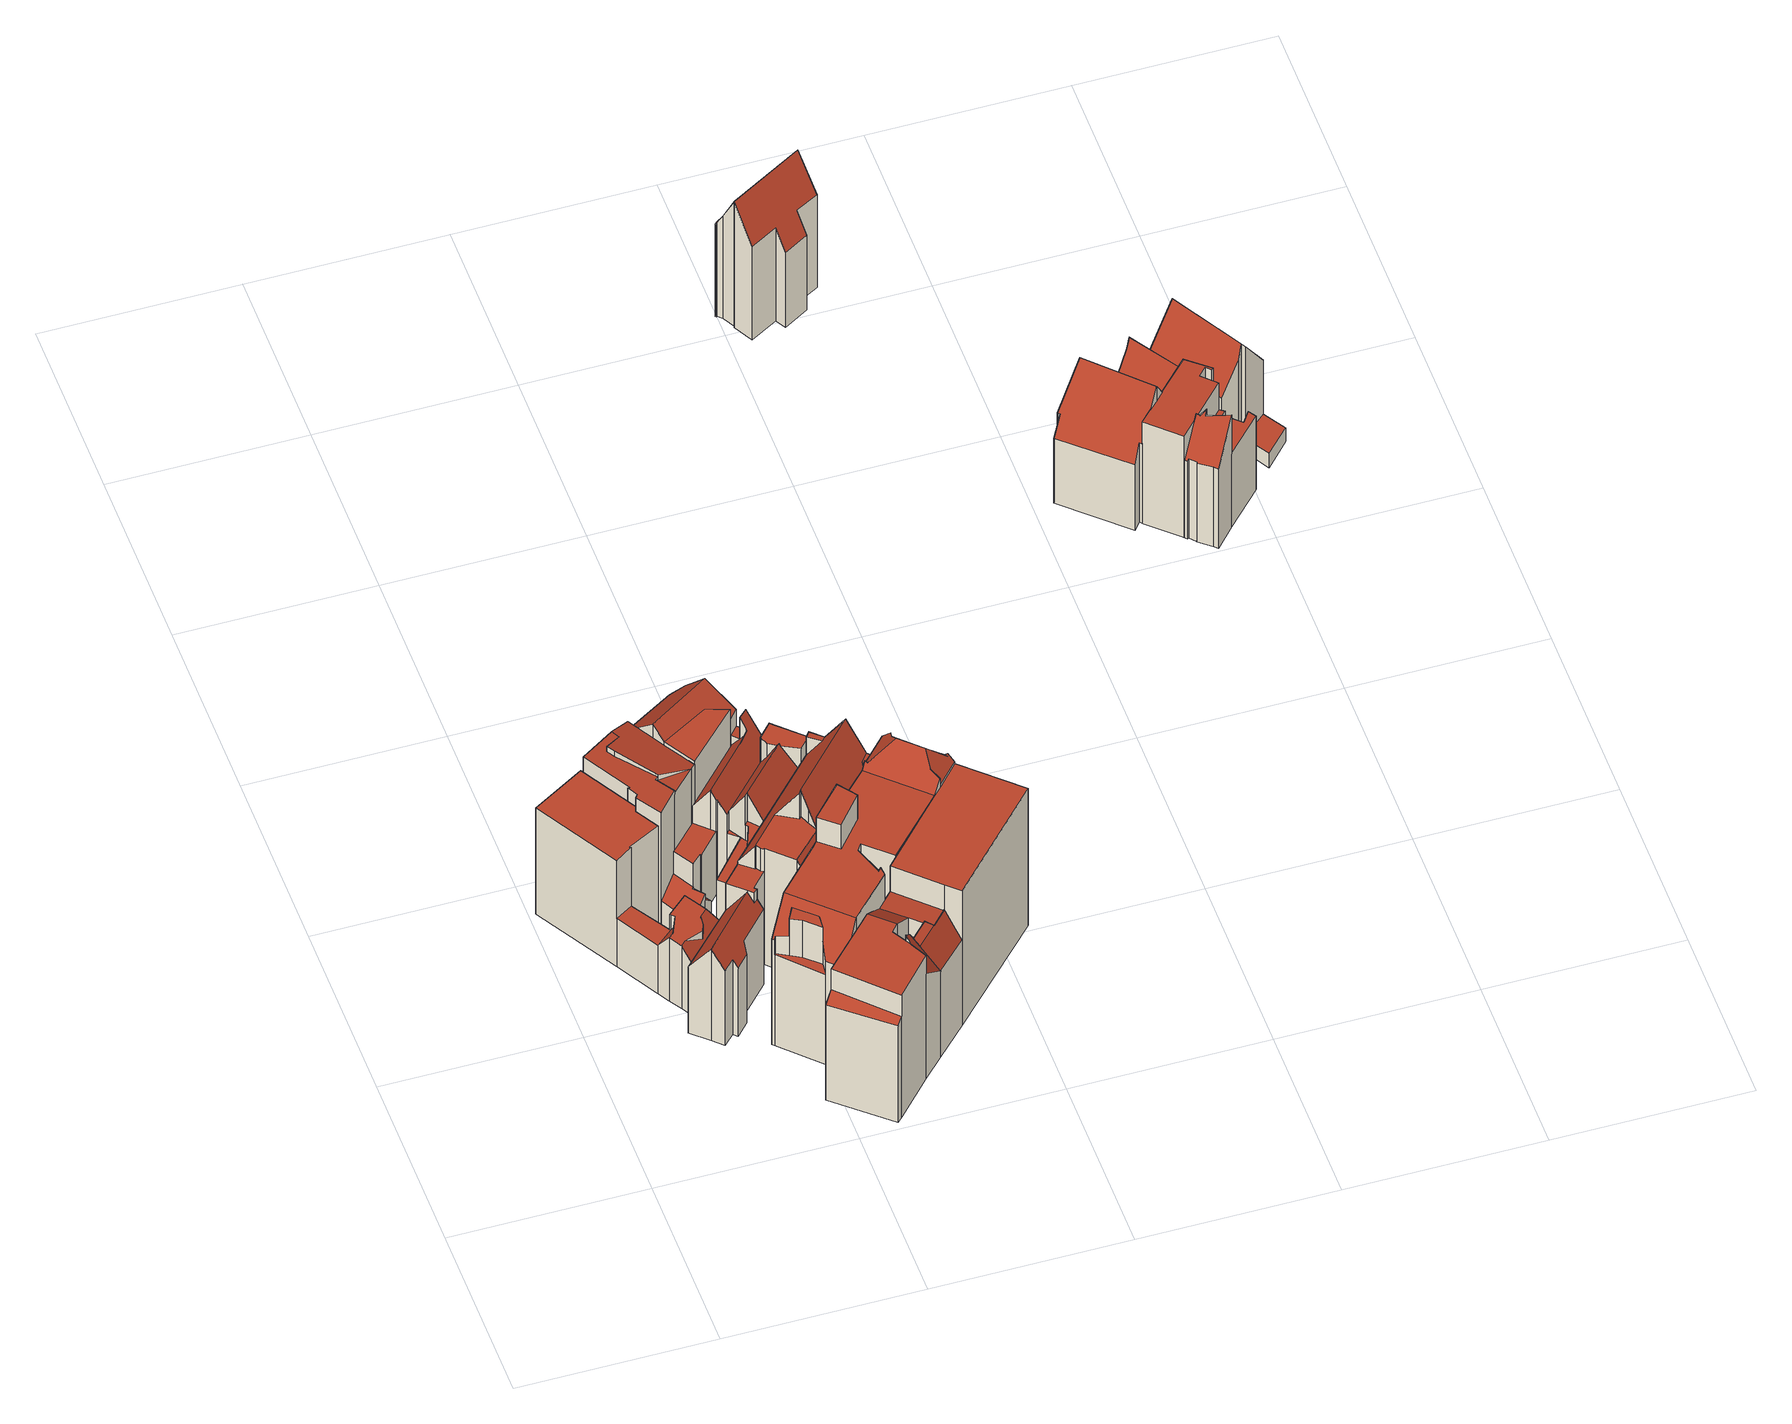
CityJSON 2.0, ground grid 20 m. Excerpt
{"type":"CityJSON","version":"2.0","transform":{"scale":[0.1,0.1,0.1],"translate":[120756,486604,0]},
"CityObjects":{
"building1":{"type":"Building","attributes":{"b3_bag_bag_overlap":0,"b3_bouwlagen":4,"b3_dak_type":"slanted","b3_extrusie":"standard","b3_h_dak_50p":14.96,"b3_h_dak_70p":15,"b3_h_dak_max":15.25,"b3_h_dak_min":7.23,"b3_h_maaiveld":0.896,"b3_is_glas_dak":false,"b3_kas_warenhuis":false,"b3_kwaliteitsindicator":true,"b3_mutatie_ahn3_ahn4":false,"b3_mutatie_ahn4_ahn5":false,"b3_n_nok":0,"b3_n_vlakken":8,"b3_opp_buitenmuur":274.02,"b3_opp_dak_plat":85.34,"b3_opp_dak_schuin":26.08,"b3_opp_grond":99.69,"b3_opp_scheidingsmuur":370.66,"b3_rmse_lod12":4.34,"b3_rmse_lod13":1.1,"b3_rmse_lod22":0.652,"b3_t_run":113,"b3_val3dity_lod12":"[]","b3_val3dity_lod13":"[]","b3_val3dity_lod22":"[]","b3_volume_lod12":1407.11,"b3_volume_lod13":1185.69,"b3_volume_lod22":1145.28,"geconstateerd":false,"oorspronkelijkbouwjaar":1671,"status":"Pand in gebruik"},"children":["building1-1"]},
"building1-1":{"type":"BuildingPart","parents":["building1"],"geometry":[{"type":"Solid","lod":"2.2","boundaries":[[[[0,1,2,3,4,5,6,7,8,9,10,11,12,13,14,15,16]],[[17,9,8,18]],[[19,10,9,17]],[[20,7,6,21]],[[18,8,7,20]],[[22,11,10,19]],[[21,6,5,23,24]],[[23,5,4,25]],[[25,4,3,26]],[[27,28,29,30]],[[24,23,31,32]],[[28,13,12,31]],[[33,34,35]],[[30,29,36,37]],[[38,16,15,39]],[[37,36,40]],[[41,1,0,42]],[[26,3,2,43]],[[44,14,13,28,27]],[[32,31,12,11,22]],[[42,0,16,38]],[[39,15,14,44]],[[43,2,1,41]],[[45,46,34,33]],[[46,45,47]],[[28,31,23,25,29]],[[32,22,19,17,18,20,21,24]],[[39,44,48,38]],[[26,40,36,29,25]],[[46,47,43,41,42,38,48,35,34]],[[47,45,33,35,48,44,27,30,37,40,26,43]]]],"semantics":{"surfaces":[{"type":"GroundSurface"},{"type":"WallSurface","on_footprint_edge":true},{"type":"WallSurface","on_footprint_edge":false},{"type":"RoofSurface","b3_azimut":54.95,"b3_h_dak_50p":7.24,"b3_h_dak_70p":7.26,"b3_h_dak_max":14.96,"b3_h_dak_min":7.21,"b3_hellingshoek":1.37},{"type":"RoofSurface","b3_azimut":154.35,"b3_h_dak_50p":15.02,"b3_h_dak_70p":15.04,"b3_h_dak_max":15.07,"b3_h_dak_min":14.96,"b3_hellingshoek":0.622},{"type":"RoofSurface","b3_azimut":59.57,"b3_h_dak_50p":7.86,"b3_h_dak_70p":8.07,"b3_h_dak_max":9.22,"b3_h_dak_min":6.63,"b3_hellingshoek":63.56},{"type":"RoofSurface","b3_azimut":317.68,"b3_h_dak_50p":8.32,"b3_h_dak_70p":9.21,"b3_h_dak_max":9.27,"b3_h_dak_min":7.22,"b3_hellingshoek":56.03},{"type":"RoofSurface","b3_azimut":132.67,"b3_h_dak_50p":8.22,"b3_h_dak_70p":8.72,"b3_h_dak_max":9.68,"b3_h_dak_min":7.19,"b3_hellingshoek":51.51},{"type":"RoofSurface","b3_azimut":353.68,"b3_h_dak_50p":9.24,"b3_h_dak_70p":9.27,"b3_h_dak_max":9.68,"b3_h_dak_min":9.15,"b3_hellingshoek":1.89}],"values":[[0,1,1,1,1,1,1,1,1,2,2,1,2,2,1,2,1,1,1,1,1,1,1,2,2,3,4,5,6,7,8]]}}]},
"building2":{"type":"Building","attributes":{"b3_bag_bag_overlap":0,"b3_bouwlagen":5,"b3_dak_type":"slanted","b3_extrusie":"standard","b3_h_dak_50p":16.95,"b3_h_dak_70p":17.15,"b3_h_dak_max":17.47,"b3_h_dak_min":16.66,"b3_h_maaiveld":0.809,"b3_h_nok":17.22,"b3_is_glas_dak":false,"b3_kas_warenhuis":false,"b3_kwaliteitsindicator":true,"b3_mutatie_ahn3_ahn4":false,"b3_mutatie_ahn4_ahn5":false,"b3_n_nok":2,"b3_n_vlakken":7,"b3_opp_buitenmuur":201.69,"b3_opp_dak_plat":4.25,"b3_opp_dak_schuin":65.01,"b3_opp_grond":59.69,"b3_opp_scheidingsmuur":320.31,"b3_rmse_lod12":3.25,"b3_rmse_lod13":3.25,"b3_rmse_lod22":2.56,"b3_t_run":26,"b3_val3dity_lod12":"[]","b3_val3dity_lod13":"[]","b3_val3dity_lod22":"[]","b3_volume_lod12":975.02,"b3_volume_lod13":975.02,"b3_volume_lod22":959.14,"geconstateerd":false,"oorspronkelijkbouwjaar":1682,"status":"Pand in gebruik"},"children":["building2-1"]},
"building2-1":{"type":"BuildingPart","parents":["building2"],"geometry":[{"type":"Solid","lod":"2.2","boundaries":[[[[49,50,51,52,53,54,55,56,57,58,59]],[[60,55,54,61]],[[62,63,64,61]],[[65,53,52,66]],[[66,52,51,67]],[[68,58,57,69]],[[70,71,59,58,68]],[[69,57,56,72]],[[61,54,53,65]],[[72,56,55,60,73]],[[74,75,76]],[[75,74,77,78]],[[67,51,50,79,80]],[[81,82,64,63]],[[20,49,59,71]],[[83,84,71,70]],[[78,77,63,62]],[[73,60,82,81]],[[79,50,49,20]],[[80,79,84,83]],[[82,60,61,64]],[[67,76,75,78,62,61,65,66]],[[84,79,20,71]],[[80,83,70,68,69,72,73,81,63,77,74,76,67]]]],"semantics":{"surfaces":[{"type":"GroundSurface"},{"type":"WallSurface","on_footprint_edge":true},{"type":"WallSurface","on_footprint_edge":false},{"type":"RoofSurface","b3_azimut":329.9,"b3_h_dak_50p":16.75,"b3_h_dak_70p":16.76,"b3_h_dak_max":17.14,"b3_h_dak_min":16.73,"b3_hellingshoek":1.26},{"type":"RoofSurface","b3_azimut":55.52,"b3_h_dak_50p":16.96,"b3_h_dak_70p":17.13,"b3_h_dak_max":17.45,"b3_h_dak_min":16.52,"b3_hellingshoek":11.72},{"type":"RoofSurface","b3_azimut":60.55,"b3_h_dak_50p":16.63,"b3_h_dak_70p":16.67,"b3_h_dak_max":16.77,"b3_h_dak_min":14.77,"b3_hellingshoek":71.84},{"type":"RoofSurface","b3_azimut":260.08,"b3_h_dak_50p":16.88,"b3_h_dak_70p":16.97,"b3_h_dak_max":17.45,"b3_h_dak_min":16.59,"b3_hellingshoek":6.88}],"values":[[0,1,2,1,1,1,1,1,1,1,2,2,1,2,1,2,2,2,1,2,3,4,5,6]]}}]},
"building3":{"type":"Building","attributes":{"b3_bag_bag_overlap":0,"b3_bouwlagen":5,"b3_dak_type":"slanted","b3_extrusie":"standard","b3_h_dak_50p":15.81,"b3_h_dak_70p":16.27,"b3_h_dak_max":19.48,"b3_h_dak_min":10.12,"b3_h_maaiveld":0.561,"b3_h_nok":19.61,"b3_is_glas_dak":false,"b3_kas_warenhuis":false,"b3_kwaliteitsindicator":true,"b3_mutatie_ahn3_ahn4":false,"b3_mutatie_ahn4_ahn5":false,"b3_n_nok":2,"b3_n_vlakken":10,"b3_opp_buitenmuur":484.06,"b3_opp_dak_plat":26.84,"b3_opp_dak_schuin":232.39,"b3_opp_grond":150.61,"b3_opp_scheidingsmuur":408.24,"b3_rmse_lod12":2.89,"b3_rmse_lod13":1.62,"b3_rmse_lod22":0.544,"b3_t_run":68,"b3_val3dity_lod12":"[]","b3_val3dity_lod13":"[]","b3_val3dity_lod22":"[]","b3_volume_lod12":2354.7,"b3_volume_lod13":2280.36,"b3_volume_lod22":2182.24,"geconstateerd":false,"oorspronkelijkbouwjaar":1671,"status":"Pand in gebruik"},"children":["building3-1"]},
"building3-1":{"type":"BuildingPart","parents":["building3"],"geometry":[{"type":"Solid","lod":"2.2","boundaries":[[[[85,86,87,88,89,90,91,92,93,94,95,96,97,98,99,100,101,102,103,104,105,106,107]],[[108,109,110,111]],[[109,108,112]],[[113,89,88,114]],[[115,91,90,116]],[[117,92,91,115]],[[116,90,89,113]],[[118,119,86,85,120]],[[114,88,87,121]],[[120,85,107,122]],[[123,124,122,125]],[[126,127,128,129]],[[130,106,105,131]],[[125,122,107,106,130]],[[132,94,93,133]],[[133,93,92,117]],[[134,135,127,126]],[[136,95,94,132]],[[135,96,95,136,137]],[[129,128,124,123]],[[137,136,138,139]],[[121,87,86,119]],[[140,141,119,118]],[[139,138,141,140]],[[142,143,144]],[[131,105,104,145]],[[111,110,146,147]],[[148,100,99,149]],[[143,142,103,102,150]],[[151,101,100,148]],[[150,102,101,151]],[[152,97,96,135,134]],[[153,98,97,152,154]],[[149,99,98,153]],[[154,152,155]],[[145,104,103,142]],[[147,146,156]],[[138,133,117,115,116,113,114,121,119,141]],[[139,140,118,120,122,124,128,127,135,137]],[[150,151,144,143]],[[154,155,149,153]],[[156,146,110,109,112,129,123,125,130,131]],[[111,148,149,155,152,134,126,129,112,108]],[[148,111,147,156,131,145,142,144,151]],[[133,138,136,132]]]],"semantics":{"surfaces":[{"type":"GroundSurface"},{"type":"WallSurface","on_footprint_edge":false},{"type":"WallSurface","on_footprint_edge":true},{"type":"RoofSurface","b3_azimut":132.83,"b3_h_dak_50p":11.79,"b3_h_dak_70p":12.4,"b3_h_dak_max":13.33,"b3_h_dak_min":10.05,"b3_hellingshoek":57.08},{"type":"RoofSurface","b3_azimut":210.59,"b3_h_dak_50p":13.04,"b3_h_dak_70p":13.06,"b3_h_dak_max":16.13,"b3_h_dak_min":12.96,"b3_hellingshoek":2.69},{"type":"RoofSurface","b3_azimut":204.37,"b3_h_dak_50p":15.9,"b3_h_dak_70p":15.94,"b3_h_dak_max":16.43,"b3_h_dak_min":15.81,"b3_hellingshoek":4.71},{"type":"RoofSurface","b3_azimut":247.53,"b3_h_dak_50p":16.09,"b3_h_dak_70p":16.12,"b3_h_dak_max":16.14,"b3_h_dak_min":16.04,"b3_hellingshoek":6.26},{"type":"RoofSurface","b3_azimut":44.32,"b3_h_dak_50p":16.06,"b3_h_dak_70p":16.09,"b3_h_dak_max":19.35,"b3_h_dak_min":15.98,"b3_hellingshoek":1.88},{"type":"RoofSurface","b3_azimut":312.91,"b3_h_dak_50p":16,"b3_h_dak_70p":17.2,"b3_h_dak_max":20.18,"b3_h_dak_min":12.87,"b3_hellingshoek":57.65},{"type":"RoofSurface","b3_azimut":133.34,"b3_h_dak_50p":16.44,"b3_h_dak_70p":17.82,"b3_h_dak_max":20.18,"b3_h_dak_min":13.35,"b3_hellingshoek":59.81},{"type":"RoofSurface","b3_azimut":313.35,"b3_h_dak_50p":10.8,"b3_h_dak_70p":11.68,"b3_h_dak_max":13.33,"b3_h_dak_min":8.94,"b3_hellingshoek":56.41}],"values":[[0,1,1,2,2,2,2,2,2,2,1,1,2,2,2,2,1,2,2,1,1,2,1,1,1,2,1,2,2,2,2,2,2,2,1,2,1,3,4,5,6,7,8,9,10]]}}]},
"building4":{"type":"Building","attributes":{"b3_bag_bag_overlap":0,"b3_bouwlagen":5,"b3_dak_type":"slanted","b3_extrusie":"standard","b3_h_dak_50p":17.08,"b3_h_dak_70p":17.41,"b3_h_dak_max":18.34,"b3_h_dak_min":15.56,"b3_h_maaiveld":1.28,"b3_h_nok":18.38,"b3_is_glas_dak":false,"b3_kas_warenhuis":false,"b3_kwaliteitsindicator":true,"b3_mutatie_ahn3_ahn4":false,"b3_mutatie_ahn4_ahn5":false,"b3_n_nok":1,"b3_n_vlakken":6,"b3_opp_buitenmuur":234.56,"b3_opp_dak_plat":18.25,"b3_opp_dak_schuin":52.56,"b3_opp_grond":53.88,"b3_opp_scheidingsmuur":219.51,"b3_rmse_lod12":0.949,"b3_rmse_lod13":0.949,"b3_rmse_lod22":0.538,"b3_t_run":23,"b3_val3dity_lod12":"[]","b3_val3dity_lod13":"[]","b3_val3dity_lod22":"[]","b3_volume_lod12":867.51,"b3_volume_lod13":867.51,"b3_volume_lod22":852.69,"geconstateerd":false,"oorspronkelijkbouwjaar":1936,"status":"Pand in gebruik"},"children":["building4-1"]},
"building4-1":{"type":"BuildingPart","parents":["building4"],"geometry":[{"type":"Solid","lod":"2.2","boundaries":[[[[157,158,159,160,161,162,163,164,165]],[[166,158,157,167]],[[167,157,165,168]],[[169,164,163,170]],[[171,159,158,166]],[[170,163,162,172,173]],[[172,162,161,174]],[[173,172,175]],[[168,165,164,169]],[[174,161,160,176]],[[176,160,159,171]],[[175,169,170,173]],[[168,176,171,166,167]],[[176,168,169,175,172,174]]]],"semantics":{"surfaces":[{"type":"GroundSurface"},{"type":"WallSurface","on_footprint_edge":true},{"type":"WallSurface","on_footprint_edge":false},{"type":"RoofSurface","b3_azimut":36.71,"b3_h_dak_50p":17.03,"b3_h_dak_70p":17.06,"b3_h_dak_max":17.29,"b3_h_dak_min":16.92,"b3_hellingshoek":1.42},{"type":"RoofSurface","b3_azimut":328.15,"b3_h_dak_50p":16.8,"b3_h_dak_70p":17.37,"b3_h_dak_max":18.66,"b3_h_dak_min":15.19,"b3_hellingshoek":44.42},{"type":"RoofSurface","b3_azimut":147.44,"b3_h_dak_50p":17.63,"b3_h_dak_70p":18.01,"b3_h_dak_max":18.66,"b3_h_dak_min":15.78,"b3_hellingshoek":41.72}],"values":[[0,1,1,1,1,1,1,2,1,1,1,3,4,5]]}}]},
"building5":{"type":"Building","attributes":{"b3_bag_bag_overlap":0,"b3_bouwlagen":4,"b3_dak_type":"slanted","b3_extrusie":"standard","b3_h_dak_50p":13.23,"b3_h_dak_70p":14.08,"b3_h_dak_max":15.4,"b3_h_dak_min":5.66,"b3_h_maaiveld":1.03,"b3_h_nok":15.6,"b3_is_glas_dak":false,"b3_kas_warenhuis":false,"b3_kwaliteitsindicator":true,"b3_mutatie_ahn3_ahn4":false,"b3_mutatie_ahn4_ahn5":false,"b3_n_nok":7,"b3_n_vlakken":15,"b3_opp_buitenmuur":326.44,"b3_opp_dak_plat":30.58,"b3_opp_dak_schuin":134.99,"b3_opp_grond":105.01,"b3_opp_scheidingsmuur":309.25,"b3_rmse_lod12":3.63,"b3_rmse_lod13":1.19,"b3_rmse_lod22":0.602,"b3_t_run":58,"b3_val3dity_lod12":"[]","b3_val3dity_lod13":"[]","b3_val3dity_lod22":"[]","b3_volume_lod12":1350.28,"b3_volume_lod13":1181.72,"b3_volume_lod22":1150.8,"geconstateerd":false,"oorspronkelijkbouwjaar":1672,"status":"Pand in gebruik"},"children":["building5-1"]},
"building5-1":{"type":"BuildingPart","parents":["building5"],"geometry":[{"type":"Solid","lod":"2.2","boundaries":[[[[177,178,179,180,181,182,183,184,185,186,187,188,189,190,191,192,193,194,195,196,197,198]],[[199,200,201,202]],[[202,201,203,204]],[[205,184,183,206]],[[207,178,177,208]],[[209,195,194,200,199]],[[210,185,184,205]],[[211,180,179,212]],[[208,177,198,213]],[[214,215,213,216]],[[217,218,219]],[[204,203,219]],[[220,221,222]],[[218,217,222]],[[221,220,196,195,209]],[[223,191,190,224,225]],[[226,211,227,228]],[[229,181,180,211,226]],[[230,231,232,233]],[[231,193,192,234]],[[234,192,191,223,235]],[[235,223,232]],[[200,194,193,231,230]],[[236,237,238]],[[233,232,237,236]],[[239,240,241,242]],[[243,244,215,214]],[[216,213,198,197,241]],[[242,241,197,196,220]],[[245,186,185,210]],[[246,187,186,245,247]],[[247,245,248,249]],[[249,248,250,251]],[[252,188,187,246]],[[253,254,240,239]],[[228,227,255,254,253]],[[256,257,251,258]],[[259,260,261,262]],[[262,261,182,181,229]],[[212,179,178,207]],[[254,255,244,243]],[[257,189,188,252]],[[224,190,189,257,256]],[[225,224,260,259]],[[263,264,206,265]],[[265,206,183,182,261]],[[258,251,250,264,263]],[[221,209,199,202,204,219,218,222]],[[235,232,231,234]],[[242,220,222,217,239]],[[244,255,227,211,212,207,208,213,215]],[[228,201,200,230,233,236,238,259,262,229,226]],[[201,228,253,239,217,219,203]],[[254,243,214,216,241,240]],[[257,252,246,247,249,251]],[[225,259,238,237,232,223]],[[264,250,248,245,210,205,206]],[[258,263,265,261,260,224,256]]]],"semantics":{"surfaces":[{"type":"GroundSurface"},{"type":"WallSurface","on_footprint_edge":false},{"type":"WallSurface","on_footprint_edge":true},{"type":"RoofSurface","b3_azimut":256.05,"b3_h_dak_50p":15.36,"b3_h_dak_70p":15.37,"b3_h_dak_max":15.4,"b3_h_dak_min":15.33,"b3_hellingshoek":1.19},{"type":"RoofSurface","b3_azimut":179.29,"b3_h_dak_50p":13.43,"b3_h_dak_70p":13.46,"b3_h_dak_max":16.47,"b3_h_dak_min":13.4,"b3_hellingshoek":3.56},{"type":"RoofSurface","b3_azimut":133.25,"b3_h_dak_50p":14.09,"b3_h_dak_70p":14.76,"b3_h_dak_max":15.92,"b3_h_dak_min":12.29,"b3_hellingshoek":57.72},{"type":"RoofSurface","b3_azimut":327.03,"b3_h_dak_50p":9.73,"b3_h_dak_70p":9.75,"b3_h_dak_max":14.44,"b3_h_dak_min":9.67,"b3_hellingshoek":1.68},{"type":"RoofSurface","b3_azimut":133.38,"b3_h_dak_50p":13.8,"b3_h_dak_70p":14.45,"b3_h_dak_max":16.5,"b3_h_dak_min":12,"b3_hellingshoek":59.38},{"type":"RoofSurface","b3_azimut":312.81,"b3_h_dak_50p":13.44,"b3_h_dak_70p":14.26,"b3_h_dak_max":15.92,"b3_h_dak_min":12,"b3_hellingshoek":61.37},{"type":"RoofSurface","b3_azimut":234.11,"b3_h_dak_50p":11.64,"b3_h_dak_70p":11.74,"b3_h_dak_max":14.29,"b3_h_dak_min":11.21,"b3_hellingshoek":18.37},{"type":"RoofSurface","b3_azimut":229.97,"b3_h_dak_50p":5.7,"b3_h_dak_70p":6.04,"b3_h_dak_max":9.41,"b3_h_dak_min":4.77,"b3_hellingshoek":30.04},{"type":"RoofSurface","b3_azimut":312.58,"b3_h_dak_50p":12.92,"b3_h_dak_70p":13.62,"b3_h_dak_max":16.5,"b3_h_dak_min":11.25,"b3_hellingshoek":56.42},{"type":"RoofSurface","b3_azimut":62.13,"b3_h_dak_50p":4.96,"b3_h_dak_70p":6.36,"b3_h_dak_max":9.41,"b3_h_dak_min":4.25,"b3_hellingshoek":46.26},{"type":"RoofSurface","b3_azimut":88.48,"b3_h_dak_50p":9.41,"b3_h_dak_70p":9.41,"b3_h_dak_max":14.13,"b3_h_dak_min":9.4,"b3_hellingshoek":0.199}],"values":[[0,1,1,2,2,2,2,2,2,1,1,1,1,1,2,2,1,2,1,2,2,1,2,1,1,1,1,2,2,2,2,1,1,2,1,1,1,1,2,2,1,2,2,1,1,2,1,3,4,5,6,7,8,9,10,11,12,13]]}}]},
"building6":{"type":"Building","attributes":{"b3_bag_bag_overlap":0,"b3_bouwlagen":5,"b3_dak_type":"slanted","b3_extrusie":"standard","b3_h_dak_50p":18.54,"b3_h_dak_70p":18.72,"b3_h_dak_max":21.75,"b3_h_dak_min":16.65,"b3_h_maaiveld":0.433,"b3_h_nok":21.41,"b3_is_glas_dak":false,"b3_kas_warenhuis":false,"b3_kwaliteitsindicator":true,"b3_mutatie_ahn3_ahn4":false,"b3_mutatie_ahn4_ahn5":false,"b3_n_nok":1,"b3_n_vlakken":13,"b3_opp_buitenmuur":641.78,"b3_opp_dak_plat":121.33,"b3_opp_dak_schuin":96.95,"b3_opp_grond":175.47,"b3_opp_scheidingsmuur":580.01,"b3_rmse_lod12":2.28,"b3_rmse_lod13":1.38,"b3_rmse_lod22":0.783,"b3_t_run":81,"b3_val3dity_lod12":"[]","b3_val3dity_lod13":"[]","b3_val3dity_lod22":"[]","b3_volume_lod12":3203.01,"b3_volume_lod13":3149.24,"b3_volume_lod22":3136.32,"geconstateerd":false,"oorspronkelijkbouwjaar":1882,"status":"Pand in gebruik"},"children":["building6-1"]},
"building6-1":{"type":"BuildingPart","parents":["building6"],"geometry":[{"type":"Solid","lod":"2.2","boundaries":[[[[266,267,268,269,270,271,272,273,274,275,276,277,278,279,280,281,282,283,284]],[[285,269,268,286,287]],[[287,286,288,289]],[[290,291,292]],[[293,294,282,281,295]],[[296,274,273,297]],[[298,270,269,285]],[[291,290,275,274,296]],[[299,276,275,290]],[[300,301,297,302]],[[303,272,271,304]],[[302,297,273,272,303,305]],[[306,307,294,293]],[[289,288,308,309]],[[309,310,311]],[[312,313,301,300]],[[305,303,313,312]],[[314,315,316,317,318]],[[318,317,319]],[[310,309,308,315,314]],[[320,321,267,266,322]],[[322,266,284,323]],[[286,268,267,321]],[[317,316,321,320]],[[323,284,283,324,325]],[[326,327,328]],[[329,330,331]],[[332,278,277,329]],[[333,279,278,332,334]],[[334,332,335]],[[330,329,277,276,299]],[[336,337,338,339]],[[340,341,337,336]],[[339,338,307,306]],[[295,281,280,327,326]],[[327,280,279,333]],[[325,324,341,340]],[[324,283,282,294]],[[304,271,270,298]],[[305,312,300,302]],[[321,316,315,308,288,286]],[[319,311,310,314,318]],[[342,331,330,299,290,292]],[[342,343,335,332,329,331]],[[295,326,328,343,342,292,291,296]],[[327,333,334,335,343,328]],[[324,294,307,338,337,341]],[[323,298,285,287,289,309,311,319,317,320,322]],[[304,298,323,325,340,336,339,306,293,295,296,297,301,313,303]]]],"semantics":{"surfaces":[{"type":"GroundSurface"},{"type":"WallSurface","on_footprint_edge":true},{"type":"WallSurface","on_footprint_edge":false},{"type":"RoofSurface","b3_azimut":182.6,"b3_h_dak_50p":21.73,"b3_h_dak_70p":21.74,"b3_h_dak_max":21.76,"b3_h_dak_min":21.7,"b3_hellingshoek":0.807},{"type":"RoofSurface","b3_azimut":221.92,"b3_h_dak_50p":12.57,"b3_h_dak_70p":12.62,"b3_h_dak_max":17.51,"b3_h_dak_min":12.47,"b3_hellingshoek":11.33},{"type":"RoofSurface","b3_azimut":46.92,"b3_h_dak_50p":17.51,"b3_h_dak_70p":17.51,"b3_h_dak_max":18.06,"b3_h_dak_min":17.49,"b3_hellingshoek":1.07},{"type":"RoofSurface","b3_azimut":313.05,"b3_h_dak_50p":19.45,"b3_h_dak_70p":20.1,"b3_h_dak_max":21.27,"b3_h_dak_min":18.59,"b3_hellingshoek":46.8},{"type":"RoofSurface","b3_azimut":43.68,"b3_h_dak_50p":19.95,"b3_h_dak_70p":20.36,"b3_h_dak_max":21.65,"b3_h_dak_min":19.13,"b3_hellingshoek":48.54},{"type":"RoofSurface","b3_azimut":223.57,"b3_h_dak_50p":20,"b3_h_dak_70p":20.46,"b3_h_dak_max":21.65,"b3_h_dak_min":18.82,"b3_hellingshoek":47.78},{"type":"RoofSurface","b3_azimut":133.86,"b3_h_dak_50p":19.96,"b3_h_dak_70p":20.36,"b3_h_dak_max":21.18,"b3_h_dak_min":19.14,"b3_hellingshoek":48.86},{"type":"RoofSurface","b3_azimut":228.78,"b3_h_dak_50p":7.83,"b3_h_dak_70p":18.46,"b3_h_dak_max":18.5,"b3_h_dak_min":7.4,"b3_hellingshoek":21.66},{"type":"RoofSurface","b3_azimut":223.31,"b3_h_dak_50p":17.49,"b3_h_dak_70p":17.99,"b3_h_dak_max":18.83,"b3_h_dak_min":14.44,"b3_hellingshoek":58.65},{"type":"RoofSurface","b3_azimut":188.68,"b3_h_dak_50p":18.51,"b3_h_dak_70p":18.56,"b3_h_dak_max":21.76,"b3_h_dak_min":18.39,"b3_hellingshoek":0.785}],"values":[[0,1,2,2,1,1,1,1,1,2,1,1,2,2,2,2,2,2,2,2,1,1,1,2,1,2,2,1,1,2,1,2,2,2,1,1,2,1,1,3,4,5,6,7,8,9,10,11,12]]}}]},
"building7":{"type":"Building","attributes":{"b3_bag_bag_overlap":0,"b3_bouwlagen":5,"b3_dak_type":"slanted","b3_extrusie":"standard","b3_h_dak_50p":18.48,"b3_h_dak_70p":18.54,"b3_h_dak_max":18.73,"b3_h_dak_min":15.09,"b3_h_maaiveld":0.416,"b3_is_glas_dak":false,"b3_kas_warenhuis":false,"b3_kwaliteitsindicator":true,"b3_mutatie_ahn3_ahn4":false,"b3_mutatie_ahn4_ahn5":false,"b3_n_nok":0,"b3_n_vlakken":11,"b3_opp_buitenmuur":487.59,"b3_opp_dak_plat":163.67,"b3_opp_dak_schuin":57.95,"b3_opp_grond":201.68,"b3_opp_scheidingsmuur":732.89,"b3_rmse_lod12":2.66,"b3_rmse_lod13":2.21,"b3_rmse_lod22":1.14,"b3_t_run":81,"b3_val3dity_lod12":"[]","b3_val3dity_lod13":"[]","b3_val3dity_lod22":"[]","b3_volume_lod12":3653.48,"b3_volume_lod13":3628.39,"b3_volume_lod22":3364.49,"geconstateerd":false,"oorspronkelijkbouwjaar":1905,"status":"Pand in gebruik"},"children":["building7-1"]},
"building7-1":{"type":"BuildingPart","parents":["building7"],"geometry":[{"type":"Solid","lod":"2.2","boundaries":[[[[344,345,279,346,347,348,349,350,351,352,353,354]],[[355,348,347,356]],[[357,358,359,360]],[[358,353,352,361]],[[362,279,345,363,364]],[[364,363,365,366,367]],[[368,346,279,362]],[[361,352,351,369]],[[370,349,348,355]],[[360,359,350,349,370,371]],[[372,373,374]],[[371,370,374]],[[369,351,350,359]],[[375,376,377]],[[378,379,380,376,375]],[[367,366,356,381]],[[381,356,347,346,368]],[[382,383,380,379]],[[384,344,354,385]],[[373,386,387,388]],[[385,354,353,358,357]],[[363,345,344,384]],[[366,365,389,390]],[[391,392,393]],[[392,391,386,373,372]],[[388,387,377,394]],[[390,389,379,378]],[[394,377,383,382]],[[369,359,358,361]],[[381,368,362,364,367]],[[366,390,393,355,356]],[[392,372,374,370,355,393]],[[390,378,375,391,393]],[[388,394,385,357,360,371,374,373]],[[394,382,384,385]],[[377,387,386,391,375]],[[379,389,365,363,384,382]],[[383,377,376,380]]]],"semantics":{"surfaces":[{"type":"GroundSurface"},{"type":"WallSurface","on_footprint_edge":true},{"type":"WallSurface","on_footprint_edge":false},{"type":"RoofSurface","b3_azimut":224.22,"b3_h_dak_50p":13.71,"b3_h_dak_70p":13.96,"b3_h_dak_max":16.73,"b3_h_dak_min":13.19,"b3_hellingshoek":37.74},{"type":"RoofSurface","b3_azimut":220.24,"b3_h_dak_50p":18.56,"b3_h_dak_70p":18.6,"b3_h_dak_max":18.68,"b3_h_dak_min":18.43,"b3_hellingshoek":0.975},{"type":"RoofSurface","b3_azimut":133.15,"b3_h_dak_50p":13.94,"b3_h_dak_70p":14.62,"b3_h_dak_max":18.44,"b3_h_dak_min":11.87,"b3_hellingshoek":61.64},{"type":"RoofSurface","b3_azimut":103.61,"b3_h_dak_50p":14.94,"b3_h_dak_70p":16.17,"b3_h_dak_max":17.2,"b3_h_dak_min":11.81,"b3_hellingshoek":59.69},{"type":"RoofSurface","b3_azimut":109.89,"b3_h_dak_50p":15.19,"b3_h_dak_70p":15.2,"b3_h_dak_max":16.37,"b3_h_dak_min":15.13,"b3_hellingshoek":3.18},{"type":"RoofSurface","b3_azimut":216.86,"b3_h_dak_50p":16.78,"b3_h_dak_70p":16.8,"b3_h_dak_max":16.85,"b3_h_dak_min":16.72,"b3_hellingshoek":0.878},{"type":"RoofSurface","b3_azimut":43.17,"b3_h_dak_50p":15.73,"b3_h_dak_70p":16.02,"b3_h_dak_max":16.85,"b3_h_dak_min":14.9,"b3_hellingshoek":35.54},{"type":"RoofSurface","b3_azimut":312.49,"b3_h_dak_50p":14.19,"b3_h_dak_70p":15.23,"b3_h_dak_max":17.2,"b3_h_dak_min":13.05,"b3_hellingshoek":58.31},{"type":"RoofSurface","b3_azimut":223.55,"b3_h_dak_50p":14.96,"b3_h_dak_70p":14.99,"b3_h_dak_max":18.44,"b3_h_dak_min":14.9,"b3_hellingshoek":2.89},{"type":"RoofSurface","b3_azimut":341.89,"b3_h_dak_50p":12.74,"b3_h_dak_70p":15.01,"b3_h_dak_max":16.28,"b3_h_dak_min":12.61,"b3_hellingshoek":4.14}],"values":[[0,1,2,1,1,2,1,1,1,1,2,2,1,2,2,2,1,2,1,2,1,1,2,2,2,2,2,2,3,4,5,6,7,8,9,10,11,12]]}}]},
"building8":{"type":"Building","attributes":{"b3_bag_bag_overlap":0,"b3_bouwlagen":5,"b3_dak_type":"slanted","b3_extrusie":"standard","b3_h_dak_50p":15.69,"b3_h_dak_70p":16.55,"b3_h_dak_max":18.03,"b3_h_dak_min":13.45,"b3_h_maaiveld":1.26,"b3_h_nok":18.06,"b3_is_glas_dak":false,"b3_kas_warenhuis":false,"b3_kwaliteitsindicator":true,"b3_mutatie_ahn3_ahn4":false,"b3_mutatie_ahn4_ahn5":false,"b3_n_nok":1,"b3_n_vlakken":2,"b3_opp_buitenmuur":214.7,"b3_opp_dak_plat":0,"b3_opp_dak_schuin":94.67,"b3_opp_grond":42.75,"b3_opp_scheidingsmuur":161.17,"b3_rmse_lod12":1.49,"b3_rmse_lod13":1.49,"b3_rmse_lod22":0.161,"b3_t_run":21,"b3_val3dity_lod12":"[]","b3_val3dity_lod13":"[]","b3_val3dity_lod22":"[]","b3_volume_lod12":649.3,"b3_volume_lod13":649.3,"b3_volume_lod22":612.39,"geconstateerd":false,"oorspronkelijkbouwjaar":1671,"status":"Pand in gebruik"},"children":["building8-1"]},
"building8-1":{"type":"BuildingPart","parents":["building8"],"geometry":[{"type":"Solid","lod":"2.2","boundaries":[[[[395,396,397,398,399,400,401,402,403,404,405,406,407,408]],[[409,396,395,410]],[[410,395,408,411]],[[412,397,396,409]],[[413,398,397,412]],[[414,403,402,415]],[[416,404,403,414]],[[411,408,407,417]],[[418,405,404,416]],[[419,399,398,413]],[[420,400,399,419]],[[417,407,406,421]],[[421,406,405,418]],[[422,401,400,420]],[[415,402,401,422]],[[420,421,418,416,414,415,422]],[[421,420,419,413,412,409,410,411,417]]]],"semantics":{"surfaces":[{"type":"GroundSurface"},{"type":"WallSurface","on_footprint_edge":true},{"type":"RoofSurface","b3_azimut":330.09,"b3_h_dak_50p":15.39,"b3_h_dak_70p":16.3,"b3_h_dak_max":18.73,"b3_h_dak_min":13.07,"b3_hellingshoek":63.27},{"type":"RoofSurface","b3_azimut":150.22,"b3_h_dak_50p":15.84,"b3_h_dak_70p":16.93,"b3_h_dak_max":18.73,"b3_h_dak_min":11.51,"b3_hellingshoek":62.75}],"values":[[0,1,1,1,1,1,1,1,1,1,1,1,1,1,1,2,3]]}}]},
"building9":{"type":"Building","attributes":{"b3_bag_bag_overlap":0,"b3_bouwlagen":4,"b3_dak_type":"slanted","b3_extrusie":"standard","b3_h_dak_50p":13.99,"b3_h_dak_70p":14.85,"b3_h_dak_max":16.49,"b3_h_dak_min":11.81,"b3_h_maaiveld":1.12,"b3_h_nok":16.48,"b3_is_glas_dak":false,"b3_kas_warenhuis":false,"b3_kwaliteitsindicator":true,"b3_mutatie_ahn3_ahn4":false,"b3_mutatie_ahn4_ahn5":false,"b3_n_nok":2,"b3_n_vlakken":4,"b3_opp_buitenmuur":198.64,"b3_opp_dak_plat":0,"b3_opp_dak_schuin":106.39,"b3_opp_grond":56.33,"b3_opp_scheidingsmuur":135.55,"b3_rmse_lod12":1.68,"b3_rmse_lod13":1.68,"b3_rmse_lod22":0.244,"b3_t_run":26,"b3_val3dity_lod12":"[]","b3_val3dity_lod13":"[]","b3_val3dity_lod22":"[]","b3_volume_lod12":769.8,"b3_volume_lod13":769.8,"b3_volume_lod22":702.41,"geconstateerd":false,"oorspronkelijkbouwjaar":1669,"status":"Pand in gebruik"},"children":["building9-1"]},
"building9-1":{"type":"BuildingPart","parents":["building9"],"geometry":[{"type":"Solid","lod":"2.2","boundaries":[[[[423,424,425,426,427,428,429,430,431,432]],[[433,423,432,434]],[[435,426,425,436]],[[436,425,424,437]],[[434,432,431,438]],[[439,427,426,435]],[[437,424,423,433]],[[440,429,428,441]],[[441,428,427,439]],[[438,431,430,442]],[[442,430,429,440]],[[437,433,434,438]],[[442,440,441,439,435,436,437,438]]]],"semantics":{"surfaces":[{"type":"GroundSurface"},{"type":"WallSurface","on_footprint_edge":true},{"type":"RoofSurface","b3_azimut":45.37,"b3_h_dak_50p":14.1,"b3_h_dak_70p":15.17,"b3_h_dak_max":17.08,"b3_h_dak_min":11.38,"b3_hellingshoek":57.08},{"type":"RoofSurface","b3_azimut":223.15,"b3_h_dak_50p":13.41,"b3_h_dak_70p":14.8,"b3_h_dak_max":17.08,"b3_h_dak_min":9.79,"b3_hellingshoek":58.61}],"values":[[0,1,1,1,1,1,1,1,1,1,1,2,3]]}}]},
"building10":{"type":"Building","attributes":{"b3_bag_bag_overlap":0,"b3_bouwlagen":4,"b3_dak_type":"slanted","b3_extrusie":"standard","b3_h_dak_50p":14.43,"b3_h_dak_70p":14.55,"b3_h_dak_max":14.8,"b3_h_dak_min":14.23,"b3_h_maaiveld":0.989,"b3_h_nok":12.73,"b3_is_glas_dak":false,"b3_kas_warenhuis":false,"b3_kwaliteitsindicator":true,"b3_mutatie_ahn3_ahn4":false,"b3_mutatie_ahn4_ahn5":false,"b3_n_nok":1,"b3_n_vlakken":5,"b3_opp_buitenmuur":159.42,"b3_opp_dak_plat":34.71,"b3_opp_dak_schuin":5.33,"b3_opp_grond":38.63,"b3_opp_scheidingsmuur":237.01,"b3_rmse_lod12":1.26,"b3_rmse_lod13":1.26,"b3_rmse_lod22":1.01,"b3_t_run":28,"b3_val3dity_lod12":"[]","b3_val3dity_lod13":"[]","b3_val3dity_lod22":"[]","b3_volume_lod12":523.22,"b3_volume_lod13":523.22,"b3_volume_lod22":510.21,"geconstateerd":false,"oorspronkelijkbouwjaar":1911,"status":"Pand in gebruik"},"children":["building10-1"]},
"building10-1":{"type":"BuildingPart","parents":["building10"],"geometry":[{"type":"Solid","lod":"2.2","boundaries":[[[[443,444,445,446,447,448,449,450,451,452]],[[453,448,447,454]],[[454,447,446,455]],[[456,449,448,453]],[[457,445,444,458]],[[455,446,445,457]],[[459,443,452,460]],[[460,452,451,461]],[[462,463,450,449,456]],[[461,451,450,463]],[[458,444,443,459,464]],[[464,459,463,462]],[[464,462,456,453,454,455,457,458]],[[463,459,460,461]]]],"semantics":{"surfaces":[{"type":"GroundSurface"},{"type":"WallSurface","on_footprint_edge":true},{"type":"WallSurface","on_footprint_edge":false},{"type":"RoofSurface","b3_azimut":105.88,"b3_h_dak_50p":14.46,"b3_h_dak_70p":14.49,"b3_h_dak_max":14.59,"b3_h_dak_min":14.34,"b3_hellingshoek":1.99},{"type":"RoofSurface","b3_azimut":46.36,"b3_h_dak_50p":11.38,"b3_h_dak_70p":11.72,"b3_h_dak_max":14.41,"b3_h_dak_min":10.67,"b3_hellingshoek":45.35}],"values":[[0,1,1,1,1,1,1,1,1,1,1,2,3,4]]}}]},
"building11":{"type":"Building","attributes":{"b3_bag_bag_overlap":0,"b3_bouwlagen":4,"b3_dak_type":"slanted","b3_extrusie":"standard","b3_h_dak_50p":12.69,"b3_h_dak_70p":13.45,"b3_h_dak_max":14.49,"b3_h_dak_min":10.02,"b3_h_maaiveld":1.06,"b3_h_nok":14.68,"b3_is_glas_dak":false,"b3_kas_warenhuis":false,"b3_kwaliteitsindicator":true,"b3_mutatie_ahn3_ahn4":false,"b3_mutatie_ahn4_ahn5":false,"b3_n_nok":2,"b3_n_vlakken":7,"b3_opp_buitenmuur":73.42,"b3_opp_dak_plat":0,"b3_opp_dak_schuin":62.99,"b3_opp_grond":33.66,"b3_opp_scheidingsmuur":165.49,"b3_rmse_lod12":2.95,"b3_rmse_lod13":1.72,"b3_rmse_lod22":1.03,"b3_t_run":19,"b3_val3dity_lod12":"[]","b3_val3dity_lod13":"[]","b3_val3dity_lod22":"[]","b3_volume_lod12":405.62,"b3_volume_lod13":394.81,"b3_volume_lod22":367.34,"geconstateerd":false,"oorspronkelijkbouwjaar":1684,"status":"Pand in gebruik"},"children":["building11-1"]},
"building11-1":{"type":"BuildingPart","parents":["building11"],"geometry":[{"type":"Solid","lod":"2.2","boundaries":[[[[432,465,466,467,468,469,423,470]],[[471,466,465,472]],[[473,467,466,471,474]],[[475,469,468,476]],[[476,468,467,473]],[[477,470,423,478]],[[478,423,469,475]],[[479,432,470,477,480]],[[481,482,483,472,484]],[[485,486,483,482]],[[487,488,486,485]],[[474,471,488,487]],[[484,472,465,432,479]],[[489,490,482,481]],[[480,477,490,489]],[[488,471,472,483,486]],[[474,487,475,476,473]],[[480,489,481,484,479]],[[490,477,478,475,487,485,482]]]],"semantics":{"surfaces":[{"type":"GroundSurface"},{"type":"WallSurface","on_footprint_edge":true},{"type":"WallSurface","on_footprint_edge":false},{"type":"RoofSurface","b3_azimut":330.27,"b3_h_dak_50p":6.64,"b3_h_dak_70p":11.22,"b3_h_dak_max":14.57,"b3_h_dak_min":6.59,"b3_hellingshoek":7.58},{"type":"RoofSurface","b3_azimut":57.04,"b3_h_dak_50p":12,"b3_h_dak_70p":13.03,"b3_h_dak_max":15.33,"b3_h_dak_min":9.28,"b3_hellingshoek":56.81},{"type":"RoofSurface","b3_azimut":41.93,"b3_h_dak_50p":10.65,"b3_h_dak_70p":10.65,"b3_h_dak_max":10.68,"b3_h_dak_min":10.61,"b3_hellingshoek":5.33},{"type":"RoofSurface","b3_azimut":235.08,"b3_h_dak_50p":12.67,"b3_h_dak_70p":13.73,"b3_h_dak_max":15.33,"b3_h_dak_min":9.62,"b3_hellingshoek":61.71}],"values":[[0,1,1,1,1,1,1,1,2,2,2,2,1,2,2,3,4,5,6]]}}]},
"building12":{"type":"Building","attributes":{"b3_bag_bag_overlap":0,"b3_dak_type":"slanted","b3_extrusie":"standard","b3_h_dak_50p":11.05,"b3_h_dak_70p":12.85,"b3_h_dak_max":14.87,"b3_h_dak_min":10.67,"b3_h_maaiveld":0.91,"b3_h_nok":15.04,"b3_is_glas_dak":false,"b3_kas_warenhuis":false,"b3_kwaliteitsindicator":true,"b3_mutatie_ahn3_ahn4":false,"b3_mutatie_ahn4_ahn5":false,"b3_n_nok":1,"b3_n_vlakken":8,"b3_opp_buitenmuur":112.57,"b3_opp_dak_plat":16.14,"b3_opp_dak_schuin":17.14,"b3_opp_grond":28.09,"b3_opp_scheidingsmuur":167.53,"b3_rmse_lod12":2.89,"b3_rmse_lod13":2.15,"b3_rmse_lod22":1.19,"b3_t_run":17,"b3_val3dity_lod12":"[]","b3_val3dity_lod13":"[]","b3_val3dity_lod22":"[]","b3_volume_lod12":336.88,"b3_volume_lod13":319.48,"b3_volume_lod22":286.06,"geconstateerd":false,"oorspronkelijkbouwjaar":1005,"status":"Pand in gebruik"},"children":["building12-1"]},
"building12-1":{"type":"BuildingPart","parents":["building12"],"geometry":[{"type":"Solid","lod":"2.2","boundaries":[[[[491,492,493,494,495,496,497,498,499,500,501,502,503,504,505]],[[506,502,501,507,508]],[[508,507,509,510]],[[511,500,499,512]],[[507,501,500,511]],[[513,514,515,516]],[[516,515,498,497,517]],[[518,519,520,521]],[[522,523,519,518]],[[521,520,496,495,524]],[[517,497,496,520]],[[525,492,491,526]],[[526,491,505,527]],[[524,495,494,528]],[[528,494,493,529]],[[530,503,502,506]],[[531,504,503,530,532]],[[527,505,504,531]],[[532,530,533,534]],[[534,533,523,522]],[[510,509,514,513]],[[529,493,492,525]],[[512,499,498,515]],[[510,513,516,517,520,519,523,533,530,506,508]],[[529,525,526,527,531,532,534,522,518,521,524,528]],[[512,515,514,509,507,511]]]],"semantics":{"surfaces":[{"type":"GroundSurface"},{"type":"WallSurface","on_footprint_edge":true},{"type":"WallSurface","on_footprint_edge":false},{"type":"RoofSurface","b3_azimut":136.92,"b3_h_dak_50p":10.75,"b3_h_dak_70p":10.78,"b3_h_dak_max":16.15,"b3_h_dak_min":10.68,"b3_hellingshoek":2.21},{"type":"RoofSurface","b3_azimut":224.41,"b3_h_dak_50p":13.58,"b3_h_dak_70p":14.6,"b3_h_dak_max":16.15,"b3_h_dak_min":11.51,"b3_hellingshoek":55.56},{"type":"RoofSurface","b3_azimut":45.42,"b3_h_dak_50p":4.8,"b3_h_dak_70p":4.82,"b3_h_dak_max":10.77,"b3_h_dak_min":4.71,"b3_hellingshoek":3.55}],"values":[[0,1,2,1,1,2,1,2,2,1,1,1,1,1,1,1,1,1,2,2,2,1,1,3,4,5]]}}]},
"building13":{"type":"Building","attributes":{"b3_bag_bag_overlap":0,"b3_bouwlagen":4,"b3_dak_type":"slanted","b3_extrusie":"standard","b3_h_dak_50p":12.44,"b3_h_dak_70p":13.21,"b3_h_dak_max":14.47,"b3_h_dak_min":10.06,"b3_h_maaiveld":0.907,"b3_h_nok":14.58,"b3_is_glas_dak":false,"b3_kas_warenhuis":false,"b3_kwaliteitsindicator":true,"b3_mutatie_ahn3_ahn4":false,"b3_mutatie_ahn4_ahn5":false,"b3_n_nok":2,"b3_n_vlakken":4,"b3_opp_buitenmuur":158.41,"b3_opp_dak_plat":10.35,"b3_opp_dak_schuin":98.93,"b3_opp_grond":65.43,"b3_opp_scheidingsmuur":160.64,"b3_rmse_lod12":3.49,"b3_rmse_lod13":1.81,"b3_rmse_lod22":1.11,"b3_t_run":24,"b3_val3dity_lod12":"[]","b3_val3dity_lod13":"[]","b3_val3dity_lod22":"[]","b3_volume_lod12":786.02,"b3_volume_lod13":688.16,"b3_volume_lod22":643.55,"geconstateerd":false,"oorspronkelijkbouwjaar":1710,"status":"Pand in gebruik"},"children":["building13-1"]},
"building13-1":{"type":"BuildingPart","parents":["building13"],"geometry":[{"type":"Solid","lod":"2.2","boundaries":[[[[535,536,537,538,539,540,541,542,543]],[[544,540,539,545]],[[546,541,540,544]],[[547,538,537,548,549]],[[549,548,550,551]],[[552,535,543,553]],[[545,539,538,547]],[[554,555,542,541,546]],[[548,537,536,556]],[[551,550,557,558]],[[558,557,555,554]],[[553,543,542,555]],[[556,536,535,552]],[[551,544,545,547,549]],[[558,554,546,544,551]],[[556,552,553,555,557,550,548]]]],"semantics":{"surfaces":[{"type":"GroundSurface"},{"type":"WallSurface","on_footprint_edge":true},{"type":"WallSurface","on_footprint_edge":false},{"type":"RoofSurface","b3_azimut":240.32,"b3_h_dak_50p":12.4,"b3_h_dak_70p":13.49,"b3_h_dak_max":15.06,"b3_h_dak_min":9.83,"b3_hellingshoek":55.94},{"type":"RoofSurface","b3_azimut":60.23,"b3_h_dak_50p":12.12,"b3_h_dak_70p":13.06,"b3_h_dak_max":15.06,"b3_h_dak_min":9.41,"b3_hellingshoek":56.48},{"type":"RoofSurface","b3_azimut":351.2,"b3_h_dak_50p":2.7,"b3_h_dak_70p":2.72,"b3_h_dak_max":14.28,"b3_h_dak_min":2.6,"b3_hellingshoek":2.13}],"values":[[0,1,1,1,2,1,1,1,1,2,2,1,1,3,4,5]]}}]}
},
"vertices":[
[147,232,9],[104,186,9],[95,202,9],[87,215,9],[80,227,9],[55,271,9],[5,357,9],[59,389,9],[94,329,9],[91,325,9],[105,301,9],[72,284,9],[73,283,9],[97,244,9],[118,263,9],[125,269,9],[146,234,9],[91,325,150],[94,329,150],[105,301,150],[59,389,151],[5,357,151],[72,284,150],[55,271,73],[55,271,150],[80,227,73],[87,215,93],[97,244,92],[97,244,72],[98,243,72],[98,243,92],[73,283,72],[73,283,150],[122,221,93],[122,221,84],[123,231,93],[101,240,79],[101,240,92],[146,234,73],[125,269,74],[92,219,93],[104,186,72],[147,232,70],[95,202,93],[118,263,91],[119,214,93],[119,214,82],[100,207,93],[131,240,92],
[59,389,8],[62,391,8],[96,410,8],[115,421,8],[156,349,8],[151,344,8],[127,319,8],[107,299,8],[91,325,8],[94,329,8],[88,339,8],[127,319,168],[151,344,168],[118,341,174],[118,341,171],[118,341,167],[156,349,167],[115,421,166],[96,410,170],[94,329,168],[91,325,168],[88,339,168],[88,339,149],[107,299,169],[127,319,172],[84,389,168],[84,389,175],[100,401,170],[89,381,168],[89,381,175],[62,391,140],[62,391,166],[115,339,171],[115,339,167],[90,339,168],[90,339,145],
[170,217,6],[172,215,6],[177,210,6],[147,178,6],[147,169,6],[134,155,6],[130,159,6],[119,148,6],[109,158,6],[92,174,6],[147,231,6],[165,250,6],[266,356,6],[270,361,6],[282,350,6],[297,334,6],[312,320,6],[324,309,6],[304,288,6],[221,200,6],[209,211,6],[185,234,6],[185,233,6],[228,260,195],[228,260,160],[230,263,160],[230,263,195],[208,272,160],[147,169,97],[147,178,106],[130,159,106],[134,155,97],[119,148,106],[172,215,130],[172,215,117],[170,217,130],[177,210,106],[185,233,131],[182,235,161],[182,235,131],[185,233,161],[178,239,161],[178,239,131],[179,240,131],[179,240,161],[185,234,161],[209,211,161],[92,174,94],[109,158,128],[165,250,134],[165,250,131],[147,231,94],[147,231,130],[163,216,128],[163,216,130],[168,211,130],[168,211,117],[304,288,133],[304,288,157],[305,311,159],[221,200,134],[234,253,160],[234,253,179],[297,334,196],[282,350,161],[324,309,159],[312,320,160],[266,356,136],[270,361,161],[266,356,160],[278,346,161],[239,242,160],
[115,421,13],[165,450,13],[180,449,13],[194,435,13],[217,413,13],[208,403,13],[156,349,13],[137,381,13],[130,394,13],[165,450,156],[115,421,154],[130,394,184],[137,381,171],[156,349,171],[180,449,164],[208,403,154],[208,403,169],[217,413,156],[186,411,169],[194,435,183],
[166,252,10],[150,267,10],[188,311,10],[178,321,10],[171,328,10],[170,328,10],[148,304,10],[146,302,10],[154,294,10],[145,285,10],[127,266,10],[107,299,10],[124,317,10],[152,345,10],[208,404,10],[217,413,10],[224,406,10],[241,389,10],[270,361,10],[259,349,10],[207,294,10],[190,277,10],[241,389,154],[241,389,121],[228,375,120],[228,375,153],[231,366,135],[231,366,153],[146,302,44],[148,304,41],[150,267,97],[166,252,98],[270,361,154],[154,294,41],[178,321,96],[188,311,97],[190,277,98],[185,284,111],[185,284,97],[190,277,111],[241,360,156],[241,360,153],[239,361,153],[259,349,123],[259,349,154],[242,359,153],[208,404,119],[152,345,94],[152,345,116],[178,321,120],[181,325,96],[181,325,120],[171,328,136],[224,406,161],[224,406,134],[215,397,133],[215,397,162],[217,413,134],[208,404,134],[220,391,149],[220,391,145],[209,378,147],[194,310,156],[194,310,118],[207,294,119],[207,294,124],[193,304,117],[193,304,97],[145,285,54],[127,266,48],[145,285,62],[136,295,57],[136,295,63],[137,296,55],[137,296,63],[107,299,51],[191,307,156],[191,307,117],[191,307,97],[124,317,94],[124,317,65],[137,296,94],[166,332,146],[166,332,94],[170,328,94],[170,328,136],[147,305,94],[147,305,42],[148,304,94],
[214,85,4],[200,98,4],[163,136,4],[161,138,4],[178,155,4],[221,200,4],[226,206,4],[257,239,4],[294,277,4],[298,282,4],[324,309,4],[330,303,4],[372,263,4],[377,258,4],[355,234,4],[347,226,4],[290,166,4],[273,148,4],[231,104,4],[161,138,145],[163,136,125],[163,136,145],[164,137,125],[164,137,148],[298,282,189],[298,282,193],[300,279,192],[290,166,185],[290,166,80],[347,226,186],[294,277,186],[257,239,186],[178,155,184],[324,309,190],[271,221,217],[271,221,185],[257,239,218],[226,206,185],[221,200,185],[226,206,217],[264,190,185],[264,190,79],[175,130,126],[175,130,152],[175,130,175],[182,143,175],[245,190,217],[245,190,185],[186,124,175],[186,124,126],[201,110,126],[201,110,158],[201,110,175],[202,124,175],[200,98,142],[200,98,124],[214,85,141],[231,104,184],[273,148,70],[273,148,184],[355,234,198],[355,234,189],[349,245,202],[330,303,194],[330,303,198],[327,292,205],[372,263,193],[377,258,189],[372,263,197],[368,261,199],[269,153,185],[269,153,70],[259,183,75],[259,183,185],[272,156,185],[272,156,72],[328,280,214],[349,260,214],
[265,140,4],[281,156,4],[431,207,4],[334,106,4],[303,74,4],[282,53,4],[245,13,4],[240,8,4],[186,56,4],[194,65,4],[247,120,4],[303,74,119],[334,106,118],[194,65,167],[194,65,140],[245,13,139],[245,13,167],[186,56,131],[377,258,187],[281,156,150],[281,156,184],[321,118,150],[321,118,151],[321,118,184],[431,207,187],[240,8,133],[282,53,144],[282,53,168],[270,77,175],[270,77,168],[273,71,168],[280,89,152],[280,89,128],[269,99,127],[299,109,152],[299,109,149],[299,109,127],[334,106,184],[287,120,149],[287,120,126],[265,140,149],[247,120,168],[270,77,152],[262,91,127],[262,91,168],[306,102,149],[306,102,151],[276,83,152],[276,83,168],[285,80,152],[269,99,168],
[478,999,13],[453,984,13],[447,995,13],[419,979,13],[408,999,13],[409,1000,13],[402,1013,13],[397,1018,13],[397,1017,13],[396,1018,13],[474,1062,13],[484,1043,13],[496,1023,13],[472,1010,13],[453,984,113],[478,999,113],[472,1010,137],[447,995,137],[419,979,137],[397,1017,138],[397,1018,138],[396,1018,136],[496,1023,137],[474,1062,138],[408,999,181],[409,1000,181],[484,1043,181],[402,1013,150],
[727,692,11],[708,671,11],[687,650,11],[685,652,11],[678,643,11],[618,699,11],[627,708,11],[625,710,11],[652,726,11],[680,742,11],[727,692,121],[680,742,118],[685,652,116],[687,650,116],[708,671,165],[652,726,167],[678,643,98],[627,708,118],[618,699,97],[625,710,118],
[771,696,10],[769,694,10],[764,699,10],[756,690,10],[770,677,10],[718,621,10],[687,650,10],[748,714,10],[761,728,10],[776,701,10],[718,621,145],[770,677,143],[756,690,144],[687,650,146],[764,699,144],[769,694,144],[771,696,121],[776,701,114],[761,728,107],[748,714,145],[748,714,126],[771,696,144],
[683,744,11],[722,766,11],[735,774,11],[761,728,11],[741,706,11],[687,734,11],[722,766,66],[683,744,66],[735,774,97],[722,766,120],[741,706,145],[761,728,102],[687,734,94],[727,692,109],[680,742,107],[687,734,107],[688,739,106],[688,739,100],[688,739,67],[683,744,106],[705,750,137],[705,750,67],[709,754,147],[709,754,67],[690,737,106],[690,737,101],
[728,613,9],[728,614,9],[722,620,9],[721,619,9],[718,622,9],[736,640,9],[770,677,9],[775,673,9],[779,669,9],[788,679,9],[795,667,9],[800,659,9],[764,621,9],[744,599,9],[740,603,9],[800,659,107],[795,667,48],[795,667,107],[787,655,48],[787,655,107],[788,679,47],[779,669,48],[771,669,108],[771,669,49],[775,673,48],[775,673,108],[770,677,108],[739,637,151],[739,637,108],[736,640,108],[736,640,151],[745,637,157],[745,637,108],[718,622,113],[728,614,115],[728,613,114],[740,603,115],[721,619,113],[722,620,115],[764,621,107],[744,599,115],[764,621,159],[743,634,108],[743,634,152],
[820,681,9],[804,709,9],[799,707,9],[779,696,9],[735,774,9],[762,789,9],[788,804,9],[831,732,9],[845,708,9],[762,789,146],[735,774,100],[788,804,100],[779,696,100],[799,707,27],[799,707,134],[804,715,27],[804,715,146],[820,681,28],[845,708,27],[831,732,98],[831,732,26],[804,709,27],[807,710,27],[807,710,146]
]}
